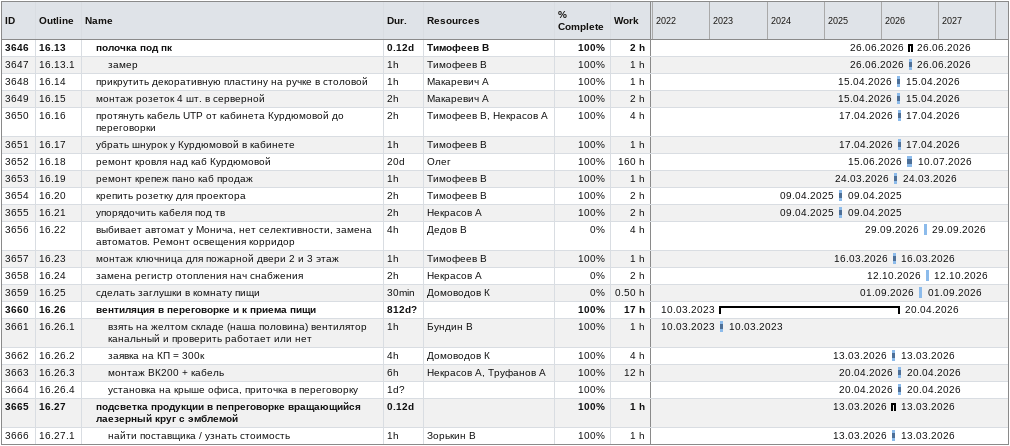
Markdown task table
| ID | WBS | Task | Duration | Start | Finish | Resources | % complete | Work (h) |
|---|---|---|---|---|---|---|---|---|
| 3646 | 16.13 | **полочка под пк** | 0.12d | 2026-06-26 | 2026-06-26 | Тимофеев В | 100 | 2 |
| 3647 | 16.13.1 | замер | 1h | 2026-06-26 | 2026-06-26 | Тимофеев В | 100 | 1 |
| 3648 | 16.14 | прикрутить декоративную пластину на ручке в столовой | 1h | 2026-04-15 | 2026-04-15 | Макаревич А | 100 | 1 |
| 3649 | 16.15 | монтаж розеток 4 шт. в серверной | 2h | 2026-04-15 | 2026-04-15 | Макаревич А | 100 | 2 |
| 3650 | 16.16 | протянуть кабель UTP от кабинета Курдюмовой до переговорки | 2h | 2026-04-17 | 2026-04-17 | Тимофеев В, Некрасов А | 100 | 4 |
| 3651 | 16.17 | убрать шнурок у Курдюмовой в кабинете | 1h | 2026-04-17 | 2026-04-17 | Тимофеев В | 100 | 1 |
| 3652 | 16.18 | ремонт кровля над каб Курдюмовой | 20d | 2026-06-15 | 2026-07-10 | Олег | 100 | 160 |
| 3653 | 16.19 | ремонт крепеж пано каб продаж | 1h | 2026-03-24 | 2026-03-24 | Тимофеев В | 100 | 1 |
| 3654 | 16.20 | крепить розетку для проектора | 2h | 2025-04-09 | 2025-04-09 | Тимофеев В | 100 | 2 |
| 3655 | 16.21 | упорядочить кабеля под тв | 2h | 2025-04-09 | 2025-04-09 | Некрасов А | 100 | 2 |
| 3656 | 16.22 | выбивает автомат у Монича, нет селективности, замена автоматов. Ремонт освещения корридор | 4h | 2026-09-29 | 2026-09-29 | Дедов В | 0 | 4 |
| 3657 | 16.23 | монтаж ключница для пожарной двери 2 и 3 этаж | 1h | 2026-03-16 | 2026-03-16 | Тимофеев В | 100 | 1 |
| 3658 | 16.24 | замена регистр отопления нач снабжения | 2h | 2026-10-12 | 2026-10-12 | Некрасов А | 0 | 2 |
| 3659 | 16.25 | сделать заглушки в комнату пищи | 30min | 2026-09-01 | 2026-09-01 | Домоводов К | 0 | 0.50 |
| 3660 | 16.26 | **вентиляция в переговорке и к приема пищи** | 812d? | 2023-03-10 | 2026-04-20 |  | 100 | 17 |
| 3661 | 16.26.1 | взять на желтом складе (наша половина) вентилятор канальный и проверить работает или нет | 1h | 2023-03-10 | 2023-03-10 | Бундин В | 100 | 1 |
| 3662 | 16.26.2 | заявка на КП = 300к | 4h | 2026-03-13 | 2026-03-13 | Домоводов К | 100 | 4 |
| 3663 | 16.26.3 | монтаж ВК200 + кабель | 6h | 2026-04-20 | 2026-04-20 | Некрасов А, Труфанов А | 100 | 12 |
| 3664 | 16.26.4 | установка на крыше офиса, приточка в переговорку | 1d? | 2026-04-20 | 2026-04-20 |  | 100 |  |
| 3665 | 16.27 | **подсветка продукции в пепреговорке вращающийся лаезерный круг с эмблемой** | 0.12d | 2026-03-13 | 2026-03-13 |  | 100 | 1 |
| 3666 | 16.27.1 | найти поставщика / узнать стоимость | 1h | 2026-03-13 | 2026-03-13 | Зорькин В | 100 | 1 |
